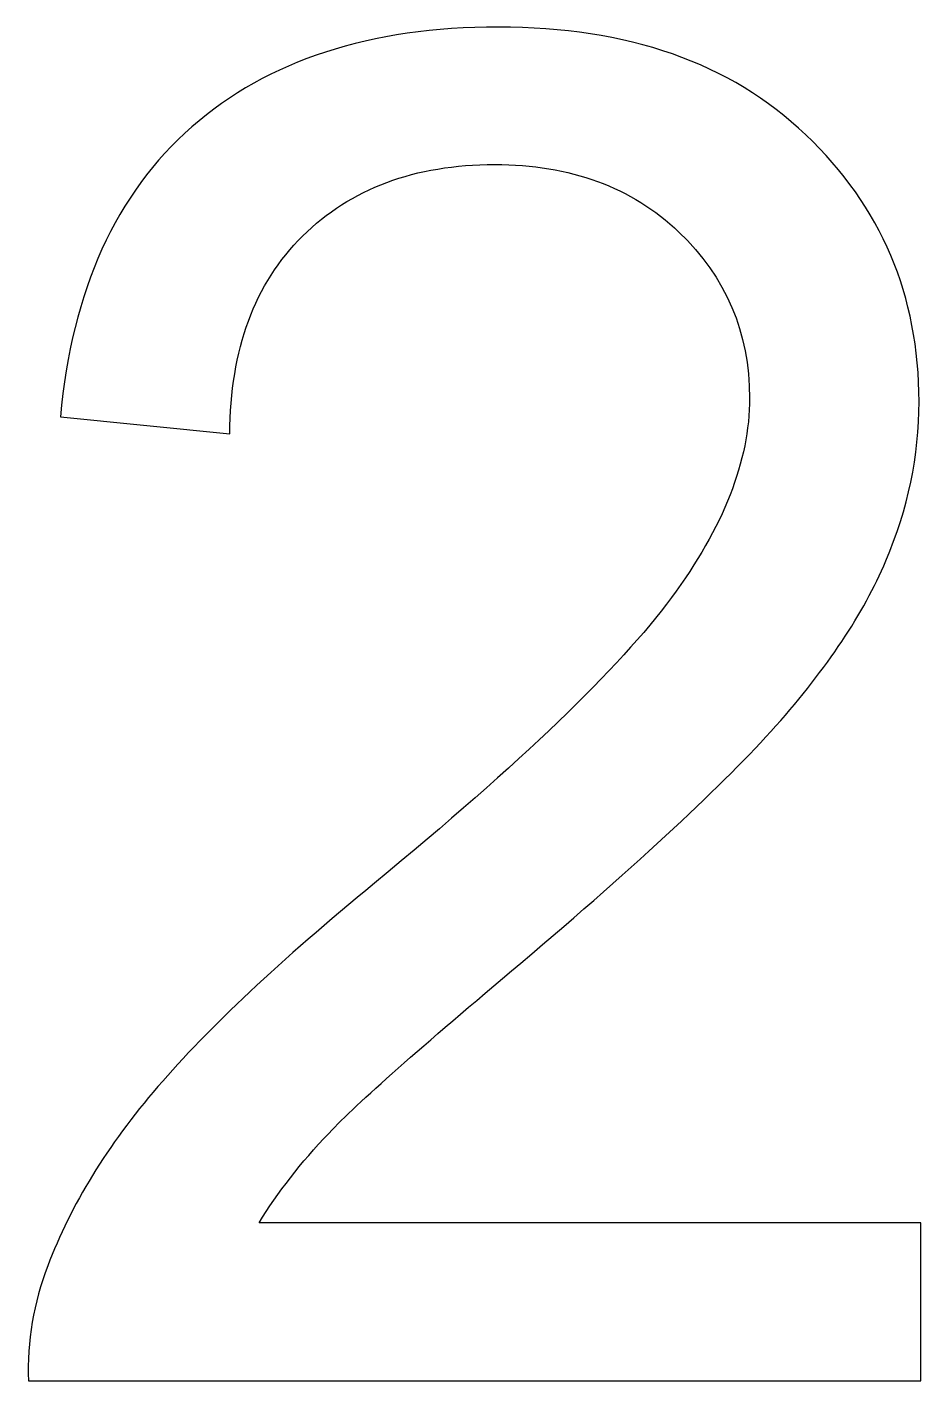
# Model space of a CAD drawing. Header units: centimetres. Extents: x -214 to 137, y -175 to 4.
# Drawn here: x 74.6 to 112.5, y -58.6 to -1.2 of the extents above; entities that cross this region are included whole.
import ezdxf

# ---------------------------------------------------------------- set-up
doc = ezdxf.new("R2010")
doc.units = ezdxf.units.CM
doc.header["$MEASUREMENT"] = 0
doc.layers.add('layer 1', color=7, linetype='Continuous')

msp = doc.modelspace()

# ---------------------------------------------------------------- linework, layer by layer
at = {"layer": 'layer 1', "color": 250}
msp.add_open_spline([(112.49454, -51.92744), (112.49454, -51.92744), (112.49454, -58.64167), (112.49454, -58.64167), (112.49454, -58.64167), (112.49454, -58.64167), (74.60712, -58.64167), (74.60712, -58.64167), (74.60712, -58.64167), (74.55383, -56.94979), (74.83359, -55.32452), (75.43307, -53.75254), (75.43307, -53.75254), (76.40557, -51.18142), (77.96423, -48.63694), (80.10905, -46.14575), (80.10905, -46.14575), (82.25388, -43.65456), (85.31791, -40.77703), (89.30115, -37.51317), (89.30115, -37.51317), (95.49582, -32.41089), (99.70554, -28.37436), (101.90365, -25.39026), (101.90365, -25.39026), (104.11508, -22.40616), (105.22079, -19.58192), (105.22079, -16.91755), (105.22079, -16.91755), (105.22079, -14.13327), (104.22165, -11.78862), (102.22337, -9.87027), (102.22337, -9.87027), (100.22509, -7.96524), (97.614, -7.00607), (94.40343, -7.00607), (94.40343, -7.00607), (91.00635, -7.00607), (88.28869, -8.01853), (86.25044, -10.04346), (86.25044, -10.04346), (84.21219, -12.05506), (83.18641, -14.85266), (83.15976, -18.43624), (83.15976, -18.43624), (83.15976, -18.43624), (75.96595, -17.71686), (75.96595, -17.71686), (75.96595, -17.71686), (76.45886, -12.33482), (78.32392, -8.23168), (81.54782, -5.40744), (81.54782, -5.40744), (84.78503, -2.58321), (89.11464, -1.17109), (94.56329, -1.17109), (94.56329, -1.17109), (100.0519, -1.17109), (104.40816, -2.68978), (107.60541, -5.74049), (107.60541, -5.74049), (110.81598, -8.7912), (112.41461, -12.57461), (112.41461, -17.07741), (112.41461, -17.07741), (112.41461, -19.36877), (111.94834, -21.62017), (111.00249, -23.8316), (111.00249, -23.8316), (110.06996, -26.05636), (108.5113, -28.38768), (106.33983, -30.83891), (106.33983, -30.83891), (104.15504, -33.27681), (100.54481, -36.64725), (95.50914, -40.91025), (95.50914, -40.91025), (91.28611, -44.45387), (88.56845, -46.85181), (87.36948, -48.11739), (87.36948, -48.11739), (86.17051, -49.38296), (85.18469, -50.64854), (84.3987, -51.92744), (84.3987, -51.92744), (84.3987, -51.92744), (112.49454, -51.92744), (112.49454, -51.92744)], degree=3, knots=[0, 0, 0, 0, 0.04347826, 0.04347826, 0.04347826, 0.04347826, 0.08695652, 0.08695652, 0.08695652, 0.08695652, 0.13043478, 0.13043478, 0.13043478, 0.13043478, 0.17391304, 0.17391304, 0.17391304, 0.17391304, 0.2173913, 0.2173913, 0.2173913, 0.2173913, 0.26086957, 0.26086957, 0.26086957, 0.26086957, 0.30434783, 0.30434783, 0.30434783, 0.30434783, 0.34782609, 0.34782609, 0.34782609, 0.34782609, 0.39130435, 0.39130435, 0.39130435, 0.39130435, 0.43478261, 0.43478261, 0.43478261, 0.43478261, 0.47826087, 0.47826087, 0.47826087, 0.47826087, 0.52173913, 0.52173913, 0.52173913, 0.52173913, 0.56521739, 0.56521739, 0.56521739, 0.56521739, 0.60869565, 0.60869565, 0.60869565, 0.60869565, 0.65217391, 0.65217391, 0.65217391, 0.65217391, 0.69565217, 0.69565217, 0.69565217, 0.69565217, 0.73913043, 0.73913043, 0.73913043, 0.73913043, 0.7826087, 0.7826087, 0.7826087, 0.7826087, 0.82608696, 0.82608696, 0.82608696, 0.82608696, 0.86956522, 0.86956522, 0.86956522, 0.86956522, 0.91304348, 0.91304348, 0.91304348, 0.91304348, 1, 1, 1, 1], dxfattribs=at)

doc.saveas('drawing.dxf')
